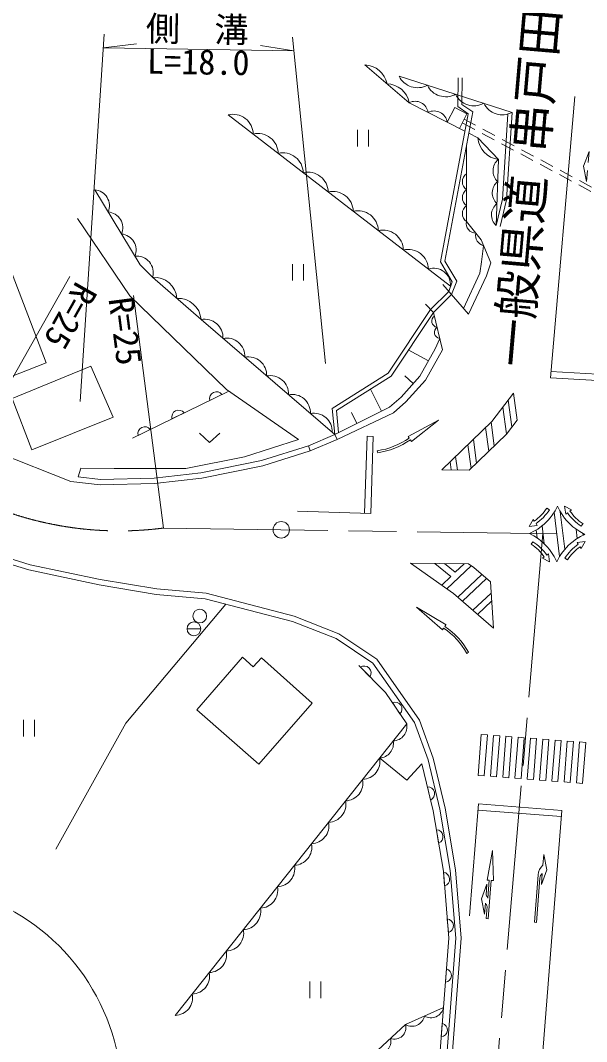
# Model space of a CAD drawing. Units: millimetres, scale not verified. Extents: x 40000 to 680000, y 20000 to 380000.
# Drawn here: x 237116 to 278443, y 267723 to 342310 of the extents above; entities that cross this region are included whole.
import ezdxf
from ezdxf.enums import TextEntityAlignment as Align

# ---------------------------------------------------------------- set-up
doc = ezdxf.new("R2010")
doc.units = ezdxf.units.MM
doc.header["$LTSCALE"] = 1000
doc.linetypes.add('CHAIN', pattern=[18.5, 12, -1.5, 3.5, -1.5])
for name, color, linetype, lineweight in [('M-BGD', 7, 'Continuous', 13), ('M-BMK', 2, 'CHAIN', 13), ('M-BMK-SRVR', 3, 'Continuous', 13), ('M-STR-HTXT', 7, 'Continuous', 13), ('M-STR-STRC', 7, 'Continuous', 13)]:
    doc.layers.add(name, color=color, linetype=linetype, lineweight=lineweight)
doc.layers.add('M-BMK-HTXT', color=7, linetype='Continuous')
doc.styles.add('ＭＳ ゴシック', font='')
doc.styles.get('ＭＳ ゴシック').set_extended_font_data('MS Gothic')

msp = doc.modelspace()

# ---------------------------------------------------------------- linework, layer by layer
at = {"layer": 'M-BGD'}
for p, q in [((252284, 335421), (268507, 322896)), ((269503, 335095), (270329, 334655)), ((261729, 334308), (261729, 333108)), ((262529, 334308), (262529, 333108)), ((269366, 334828), (270282, 334340)), ((270859, 334372), (271741, 333902)), ((270811, 334058), (271694, 333587)), ((272271, 333620), (273153, 333150)), ((272223, 333305), (273106, 332835)), ((273683, 332868), (274565, 332397)), ((273635, 332553), (274518, 332082)), ((275095, 332115), (275977, 331645)), ((275047, 331800), (275930, 331330)), ((276507, 331363), (277389, 330892)), ((276459, 331048), (277342, 330578)), ((277919, 330610), (278801, 330140)), ((277871, 330295), (278754, 329825)), ((256986, 324512), (256986, 323312)), ((257786, 324512), (257786, 323312)), ((267062, 321189), (268391, 322510)), ((267276, 320969), (268589, 322284)), ((267276, 320969), (266681, 321585)), ((266895, 317442), (265430, 318255)), ((265792, 315788), (265168, 316347)), ((245303, 311803), (252333, 315233)), ((250936, 314551), (251826, 314986)), ((263464, 313767), (262663, 315376)), ((225459, 314635), (240804, 308638)), ((248177, 313206), (249068, 313640)), ((261674, 312875), (261273, 313680)), ((245706, 312000), (246596, 312434)), ((258136, 311244), (260056, 312069)), ((260056, 312069), (260234, 311694)), ((258136, 311244), (258273, 310868)), ((249281, 297870), (250281, 297870)), ((261935, 295073), (262632, 294368)), ((264269, 292482), (264823, 291661)), ((237347, 291216), (237347, 290016)), ((238147, 291216), (238147, 290016)), ((265315, 290931), (248418, 269628)), ((266829, 286330), (267059, 285366)), ((267479, 283196), (267644, 282219)), ((267996, 280087), (268077, 279099)), ((268274, 276678), (268354, 275691)), ((268218, 273039), (268142, 272051)), ((258251, 272100), (258251, 270900)), ((259051, 272100), (259051, 270900)), ((267912, 269055), (267836, 268067))]:
    msp.add_line(p, q, dxfattribs=at)
for points in [[(262259, 339054), (265492, 336302), (269569, 334219)], [(272135, 327256), (272595, 329212), (273006, 335596), (264758, 338235)], [(269806, 335488), (269041, 336016), (269071, 338110)], [(270137, 335624), (269343, 336172), (269371, 338106)], [(219572, 337598), (224136, 325834), (223323, 325558), (226732, 316688), (229314, 317631), (231295, 312771), (236175, 314685), (235714, 316009), (238992, 317296), (232934, 333102), (233816, 333347)], [(269161, 334427), (269707, 335496), (268817, 335951), (268271, 334882)], [(268391, 322510), (268637, 323227), (267788, 324676), (269806, 335488)], [(268589, 322284), (268970, 323253), (268103, 324731), (270137, 335624)], [(271843, 327325), (272298, 329256), (272697, 335470)], [(269848, 334077), (270500, 333744), (272010, 332153), (271843, 327325)], [(267946, 323021), (269826, 320865), (271128, 323662), (271455, 324594), (270758, 326272), (269670, 327615), (269670, 333125)], [(260056, 312069), (250306, 320460), (246760, 323549), (245853, 324455), (242541, 329938)], [(241290, 327845), (245100, 322204), (252171, 315347), (257411, 311690), (253461, 310432), (249202, 309572), (243969, 309588), (241536, 309596), (241328, 308979)], [(269466, 321277), (270664, 323850), (270768, 324679), (270930, 325857)], [(260056, 312069), (259869, 313975), (263965, 316549), (267062, 321189)], [(260343, 312212), (260186, 313820), (264179, 316329), (267276, 320969)], [(260234, 311694), (264340, 313643), (265256, 314440), (266689, 316040), (267915, 318249), (267276, 320969)], [(260056, 312069), (264063, 314066), (264904, 314797), (266279, 316332), (267380, 318317), (267720, 319079)], [(250178, 312173), (250928, 311473), (251678, 312173)], [(212221, 311371), (218226, 310001), (233480, 303482), (237739, 302168), (242852, 301089), (247027, 300383), (250595, 300069), (256984, 298407), (260169, 297158), (262836, 295363), (265888, 291021), (266869, 288313), (267735, 284687), (268487, 280226), (268890, 275269), (266511, 244227)], [(240804, 308638), (242939, 308386), (246907, 308475), (250356, 308867), (254808, 309782), (258273, 310868), (260234, 311694)], [(241328, 308979), (242958, 308787), (246880, 308874), (250293, 309263), (254708, 310170), (258136, 311244)], [(223866, 308025), (233618, 303858), (237839, 302556), (242927, 301482), (247078, 300780), (250663, 300464), (257107, 298789), (260356, 297514), (263121, 295653), (266245, 291208), (267253, 288428), (268127, 284766), (268884, 280276), (269291, 275270), (266909, 244188)], [(252116, 299673), (244811, 290973), (239705, 281777)], [(265315, 290931), (263776, 293212), (261813, 295196)], [(263337, 288438), (265312, 286823), (266426, 288019), (267245, 284587), (267990, 280165), (268388, 275268), (266013, 244276)], [(268001, 270210), (265224, 268968), (257547, 261827), (254059, 257264), (249924, 249999)]]:
    msp.add_lwpolyline(points, dxfattribs=at)
for points in [[(236513, 314700), (237951, 310942), (243885, 313325), (242256, 317058)], [(253327, 295812), (249986, 291952), (254525, 287987), (258417, 292431), (254708, 295755), (254113, 295098)]]:
    msp.add_lwpolyline(points, close=True, dxfattribs=at)
for centre in [(250202, 298799), (249781, 297870)]:
    msp.add_circle(centre, 500, dxfattribs=at)
for centre, radius, start, end in [((262219, 337370), 1685, 10.54832, 88.64257), ((266105, 338890), 1497, 205.94798, 298.55975), ((263835, 335994), 1685, 10.54832, 88.64257), ((268166, 338230), 1497, 205.94798, 298.55975), ((265926, 335438), 967, 9.1736, 116.70143), ((270228, 337571), 1497, 205.94798, 298.55975), ((267316, 334728), 967, 9.1736, 116.70143), ((272290, 336911), 1497, 205.94798, 298.55975), ((252618, 333965), 1493, 1.74344, 102.92096), ((254444, 332556), 1493, 1.74344, 102.92096), ((272221, 333866), 1726, 184.05859, 262.9936), ((256270, 331146), 1493, 1.74344, 102.92096), ((272675, 331324), 1062, 128.71024, 227.31725), ((258096, 329736), 1493, 1.74344, 102.92096), ((270104, 330530), 726, 126.62795, 233.37205), ((272619, 329715), 1062, 128.71024, 227.31725), ((242448, 328779), 1163, 336.85008, 85.41615), ((259923, 328326), 1493, 1.74344, 102.92096), ((270104, 329364), 726, 126.62795, 233.37205), ((272563, 328106), 1062, 128.71024, 227.31725), ((243425, 327162), 1163, 336.85008, 85.41615), ((261749, 326916), 1493, 1.74344, 102.92096), ((270104, 328198), 726, 126.62795, 233.37205), ((270383, 327487), 724, 169.81731, 268.16776), ((244401, 325546), 1163, 336.85008, 85.41615), ((263575, 325506), 1493, 1.74344, 102.92096), ((271103, 326598), 761, 167.48345, 256.86847), ((265402, 324096), 1493, 1.74344, 102.92096), ((245607, 323893), 1203, 343.40368, 96.51821), ((267295, 322994), 1216, 355.38712, 109.27728), ((246864, 321879), 1674, 4.306, 93.56158), ((248637, 320334), 1674, 4.306, 93.56158), ((250563, 319145), 1340, 357.51028, 101.05701), ((267595, 320348), 454, 124.99864, 261.43818), ((267787, 319527), 454, 124.99864, 261.43818), ((252158, 317772), 1340, 357.51028, 101.05701), ((253754, 316399), 1340, 357.51028, 101.05701), ((255349, 315026), 1340, 357.51028, 101.05701), ((251424, 314681), 505, 37.17857, 194.83676), ((256944, 313653), 1340, 357.51028, 101.05701), ((248665, 313335), 505, 37.17857, 194.83676), ((258540, 312280), 1340, 357.51028, 101.05701), ((246194, 312129), 505, 37.17857, 194.83676), ((262214, 294652), 505, 325.86669, 123.52488), ((264465, 292017), 505, 315.17887, 112.83706), ((264285, 290733), 1049, 272.26335, 10.89623), ((263296, 289486), 1049, 272.26335, 10.89623), ((262042, 288189), 1319, 272.26335, 10.89623), ((260799, 286621), 1319, 272.26335, 10.89623), ((266849, 285826), 505, 294.59957, 92.25777), ((259555, 285054), 1319, 272.26335, 10.89623), ((258312, 283486), 1319, 272.26335, 10.89623), ((267465, 282692), 505, 290.73427, 88.39246), ((257069, 281919), 1319, 272.26335, 10.89623), ((255825, 280351), 1319, 272.26335, 10.89623), ((267939, 279585), 505, 285.82119, 83.47938), ((254582, 278784), 1319, 272.26335, 10.89623), ((253339, 277216), 1319, 272.26335, 10.89623), ((268216, 276177), 505, 285.82119, 83.47938), ((252096, 275649), 1319, 272.26335, 10.89623), ((250852, 274081), 1319, 272.26335, 10.89623), ((268082, 272552), 505, 276.78816, 74.44635), ((249609, 272514), 1319, 272.26335, 10.89623), ((248366, 270946), 1319, 272.26335, 10.89623), ((267084, 270395), 935, 239.64781, 348.54185), ((265696, 269774), 935, 239.64781, 348.54185), ((264418, 268734), 839, 249.6931, 16.16602), ((267777, 268569), 505, 276.78816, 74.44635), ((263321, 267714), 839, 249.6931, 16.16602)]:
    msp.add_arc(centre, radius, start, end, dxfattribs=at)
at = {"layer": 'M-BMK'}
for p, q in [((247569, 305233), (276294, 304799)), ((275259, 304825), (270036, 243883))]:
    msp.add_line(p, q, dxfattribs=at)
msp.add_arc((244342, 330024), 25000, 240.54712, 277.41643, dxfattribs=at)
at = {"layer": 'M-BMK-SRVR'}
msp.add_circle((256156, 305103), 600, dxfattribs=at)
at = {"layer": 'M-STR-HTXT'}
for p, q in [((241469, 314474), (243230, 341303)), ((259398, 317259), (256968, 341095)), ((243165, 340304), (245601, 340609)), ((243165, 340304), (257070, 340094)), ((257070, 340094), (254644, 340472)), ((232049, 308255), (240722, 323614)), ((247569, 305233), (245359, 322213))]:
    msp.add_line(p, q, dxfattribs=at)
msp.add_arc((228886, 263617), 15653, 10.93885, 79.50997, dxfattribs=at)
at = {"layer": 'M-STR-STRC'}
for p, q in [((275809, 316212), (277594, 336765)), ((275834, 316661), (281857, 316318)), ((275809, 316212), (281832, 315869)), ((273372, 313120), (273109, 315082)), ((272600, 312108), (272337, 314070)), ((272986, 312614), (272723, 314576)), ((265415, 311927), (267631, 313105)), ((267631, 313105), (265661, 311549)), ((271305, 310849), (271074, 312575)), ((271707, 311239), (271476, 312965)), ((262235, 306310), (262421, 311935)), ((262421, 311935), (262871, 311920)), ((262685, 306296), (262871, 311920)), ((265497, 311801), (265415, 311927)), ((265661, 311550), (265579, 311675)), ((270011, 309593), (269779, 311319)), ((270413, 309983), (270181, 311709)), ((263166, 310879), (263195, 310732)), ((269018, 309470), (268887, 310453)), ((268563, 309477), (268485, 310064)), ((267890, 309487), (269870, 309457)), ((275729, 306566), (275541, 306689)), ((276152, 306499), (276325, 306823)), ((276488, 306494), (276325, 306823)), ((277355, 306556), (276844, 306841)), ((276844, 306841), (276924, 306252)), ((277355, 306556), (277232, 306469)), ((257331, 306467), (262685, 306296)), ((274537, 305860), (274251, 305349)), ((274537, 305860), (274623, 305737)), ((275633, 305804), (275788, 305981)), ((275788, 305981), (275929, 306162)), ((275929, 306162), (276152, 306499)), ((276465, 303145), (276080, 306391)), ((276700, 306151), (276488, 306494)), ((276855, 303679), (276528, 306428)), ((276836, 305965), (276700, 306151)), ((276985, 305784), (276836, 305965)), ((277048, 306340), (276924, 306252)), ((274251, 305349), (274841, 305428)), ((274648, 305020), (274877, 305161)), ((274753, 305553), (274841, 305428)), ((274845, 304489), (274773, 305097)), ((274877, 305161), (275157, 305363)), ((275157, 305363), (275349, 305525)), ((275347, 304081), (275191, 305392)), ((275349, 305525), (275475, 305642)), ((275475, 305642), (275633, 305804)), ((277138, 305617), (276985, 305784)), ((277260, 305496), (277138, 305617)), ((277447, 305329), (277260, 305496)), ((277721, 305118), (277447, 305329)), ((277768, 304468), (277688, 305144)), ((277946, 304970), (277721, 305118)), ((278061, 305363), (278184, 305552)), ((274269, 304829), (274648, 305020)), ((274593, 304656), (274269, 304829)), ((274930, 304433), (274593, 304656)), ((275111, 304292), (274930, 304433)), ((277461, 304257), (277646, 304392)), ((277646, 304392), (277990, 304605)), ((278319, 304768), (277946, 304970)), ((277990, 304605), (278319, 304768)), ((278193, 304706), (278177, 304845)), ((274526, 304234), (274404, 304046)), ((275288, 304138), (275111, 304292)), ((275450, 303980), (275288, 304138)), ((275568, 303854), (275450, 303980)), ((275729, 303662), (275568, 303854)), ((275931, 303382), (275729, 303662)), ((276613, 303371), (276824, 303645)), ((276824, 303645), (276991, 303832)), ((276991, 303832), (277112, 303955)), ((277112, 303955), (277279, 304108)), ((277279, 304108), (277461, 304257)), ((278337, 304248), (277747, 304169)), ((277835, 304044), (277747, 304169)), ((278051, 303737), (277965, 303860)), ((278051, 303737), (278337, 304248)), ((275233, 303041), (275355, 303128)), ((275233, 303041), (275744, 302756)), ((275539, 303258), (275664, 303345)), ((275744, 302756), (275664, 303345)), ((276072, 303153), (275931, 303382)), ((276263, 302774), (276072, 303153)), ((276263, 302774), (276466, 303147)), ((276466, 303147), (276613, 303371)), ((276858, 303031), (277047, 302908)), ((265600, 302659), (269830, 302618)), ((268528, 301685), (267355, 302642)), ((268857, 301998), (268075, 302635)), ((268246, 300798), (270022, 302483)), ((268857, 301998), (269514, 302621)), ((267871, 301062), (268528, 301685)), ((269049, 300181), (270798, 301841)), ((269390, 299884), (271139, 301544)), ((271421, 301298), (271656, 297912)), ((270148, 299225), (271478, 300487)), ((270489, 298928), (271518, 299905)), ((267918, 297804), (266025, 299451)), ((266025, 299451), (268183, 298169)), ((268006, 297925), (267918, 297804)), ((268182, 298168), (268095, 298047)), ((269700, 296078), (269828, 296158)), ((270526, 287169), (270756, 290160)), ((270756, 290160), (271205, 290126)), ((270974, 287134), (271205, 290126)), ((271423, 287100), (271653, 290091)), ((271653, 290091), (272102, 290056)), ((271872, 287065), (272102, 290056)), ((272320, 287031), (272551, 290022)), ((272551, 290022), (272999, 289987)), ((272769, 286996), (272999, 289987)), ((273218, 286962), (273448, 289953)), ((273448, 289953), (273897, 289918)), ((273666, 286927), (273897, 289918)), ((274115, 286893), (274345, 289884)), ((274345, 289884), (274794, 289849)), ((274564, 286858), (274794, 289849)), ((275012, 286823), (275243, 289815)), ((275243, 289815), (275691, 289780)), ((275461, 286789), (275691, 289780)), ((275910, 286754), (276140, 289745)), ((276140, 289745), (276589, 289711)), ((276358, 286720), (276589, 289711)), ((276807, 286685), (277037, 289676)), ((277037, 289676), (277486, 289642)), ((277256, 286651), (277486, 289642)), ((277704, 286616), (277935, 289607)), ((277935, 289607), (278383, 289573)), ((278153, 286581), (278383, 289573)), ((270526, 287169), (270974, 287134)), ((271423, 287100), (271872, 287065)), ((272320, 287031), (272769, 286996)), ((273218, 286962), (273666, 286927)), ((274115, 286893), (274564, 286858)), ((275012, 286823), (275461, 286789)), ((275910, 286754), (276358, 286720)), ((276807, 286685), (277256, 286651)), ((277704, 286616), (278153, 286581)), ((270553, 285083), (269905, 276904)), ((270553, 285083), (276634, 284601)), ((270518, 284634), (276599, 284153)), ((276634, 284601), (274098, 252590))]:
    msp.add_line(p, q, dxfattribs=at)
for points in [[(278504, 331346), (278434, 330549), (278231, 331671), (278625, 332741), (278556, 331944)], [(267890, 309487), (271539, 313026), (273109, 315082)], [(269870, 309457), (272588, 312093), (273372, 313120)], [(265600, 302659), (268737, 300452), (271656, 297912)], [(269830, 302618), (270219, 302344), (271421, 301298)], [(271237, 278208), (271340, 279503), (271190, 279515), (271588, 281691), (271639, 279480), (271490, 279492), (271268, 276700), (271119, 276712), (271188, 277581)], [(275262, 280597), (275325, 281395), (275537, 280274), (275151, 279202), (275214, 279999)], [(275037, 279655), (274780, 276422), (274631, 276434), (274906, 279909)], [(271056, 277821), (270993, 277023), (270781, 278143), (271167, 279216), (271104, 278419)]]:
    msp.add_lwpolyline(points, dxfattribs=at)
for centre, radius, start, end in [((262400, 316226), 5402, 278.1579, 304.9875), ((262400, 316226), 5552, 278.23605, 304.93421), ((272603, 308603), 3506, 305.18105, 326.91545), ((272603, 308603), 3731, 305.18105, 326.91545), ((280098, 308489), 3731, 215.18105, 236.91545), ((280098, 308489), 3506, 215.18105, 236.91545), ((272490, 301108), 3506, 35.18105, 56.91545), ((272490, 301108), 3731, 35.18105, 56.91545), ((279985, 300994), 3731, 125.18105, 146.91545), ((279985, 300994), 3506, 125.18105, 146.91545), ((264981, 293450), 5402, 29.11278, 55.94238), ((264981, 293450), 5552, 29.19093, 55.88909), ((275903, 279830), 1000, 129.89783, 175.47082), ((275535, 279615), 500, 129.89783, 175.47082), ((270332, 277782), 1000, 25.15996, 39.52148), ((270700, 277470), 500, 12.81286, 44.58587)]:
    msp.add_arc(centre, radius, start, end, dxfattribs=at)

# ---------------------------------------------------------------- texts
at = {"layer": 'M-BMK-HTXT', "style": 'ＭＳ ゴシック'}
msp.add_text('一般県道 串戸田線', height=2566, rotation=85.035, dxfattribs=at).set_placement((274988, 316858), align=Align.BOTTOM_LEFT)
at = {"layer": 'M-STR-HTXT', "style": 'ＭＳ ゴシック'}
msp.add_text('側\u3000溝', height=1833, rotation=359.133, dxfattribs=at).set_placement((250000, 340201), align=Align.BOTTOM_CENTER)
msp.add_text('L=18.0', height=1833, rotation=359.133, dxfattribs=at).set_placement((250117, 340199), align=Align.TOP_CENTER)
msp.add_text('R=25', height=1833, rotation=240.547, dxfattribs=at).set_placement((240722, 323614), align=Align.BOTTOM_LEFT)
msp.add_text('R=25', height=1833, rotation=277.416, dxfattribs=at).set_placement((245359, 322213), align=Align.TOP_LEFT)

doc.saveas('drawing.dxf')
